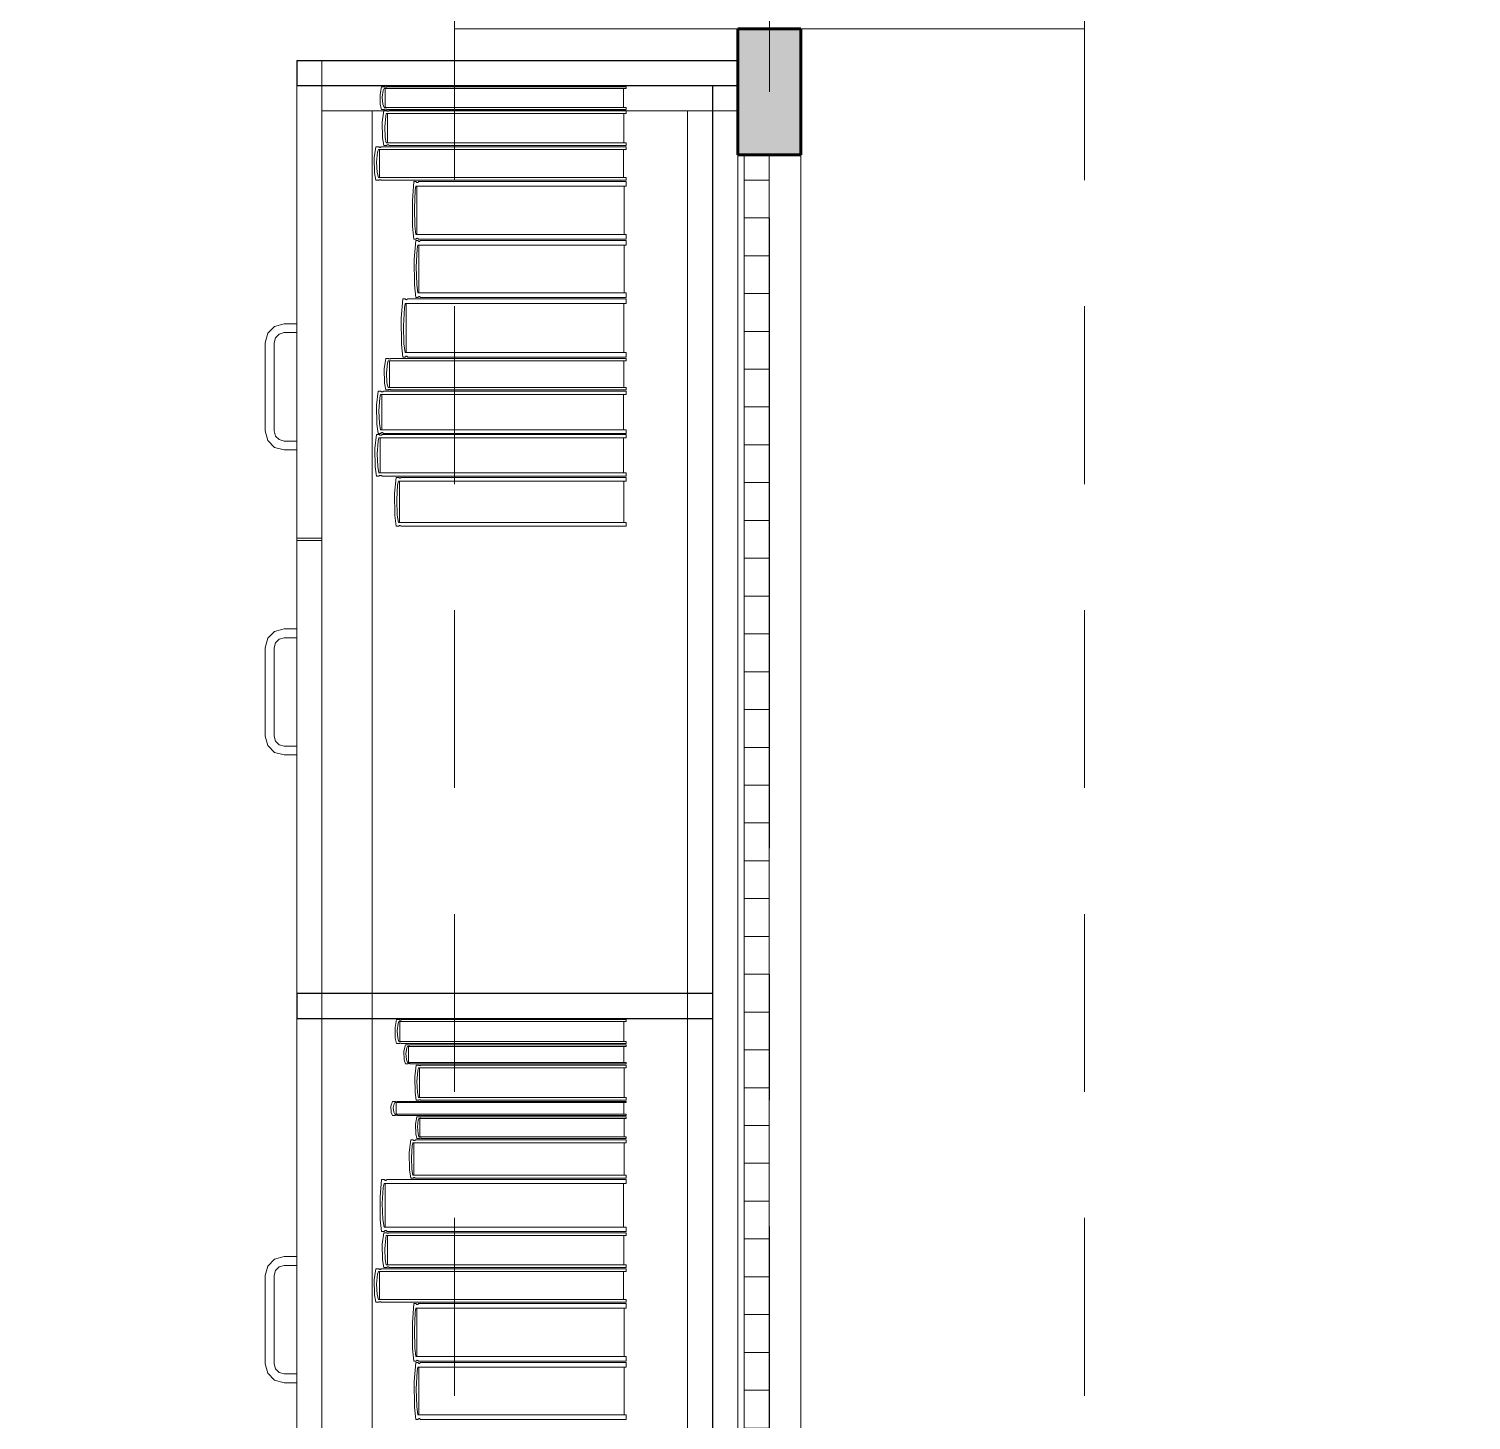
# Model space of a CAD drawing. Header units: inches. Extents: x -19 to 5698, y -728 to 92.
# Drawn here: x 399.732 to 400.877, y 15.396 to 16.5 of the extents above; entities that cross this region are included whole.
import ezdxf

# ---------------------------------------------------------------- set-up
doc = ezdxf.new("R2010")
doc.units = ezdxf.units.IN
doc.header["$MEASUREMENT"] = 0
doc.set_wipeout_variables(frame=1)
for name, pattern in [('Hidden Line', [0.195611, 0.141111, -0.0545]), ('Punto & Raya', [0.65, 0.5, -0.075, 0, -0.075]), ('Wipeout_Contour', [1, 0, -1])]:
    doc.linetypes.add(name, pattern=pattern)
for name, color, linetype in [('02 _ ARQ _ ALB _ Ejes Generales', 251, 'Continuous'), ('02 _ ARQ _ ZON _ Espacio.3D', 7, 'Continuous'), ('08 _ STR _ EXT _ 09 Vigas', 251, 'Continuous'), ('Acabado - Muros', 7, 'Continuous'), ('Interior - Mobiliario', 7, 'Continuous')]:
    doc.layers.add(name, color=color, linetype=linetype)

msp = doc.modelspace()

# ---------------------------------------------------------------- linework, layer by layer
at = {"layer": '02 _ ARQ _ ZON _ Espacio.3D', "color": 254, "linetype": 'Continuous', "lineweight": 0, "flags": 128}
for points in [[(400.07, 7.3509), (400.0701, 8.1), (400.295, 8.1), (400.295, 16.5), (400.0701, 16.5), (400.07, 17.35), (394.17, 17.3498), (394.17, 16.9001), (393.5701, 16.9), (393.57, 16.2999), (393.12, 16.2999), (393.12, 15.4), (394.32, 15.4), (394.3201, 7.7), (396.8257, 7.7), (396.8257, 7.35)], [(407.0701, 7.7), (407.0697, 17.15), (400.5701, 17.15), (400.5701, 16.5), (400.345, 16.5), (400.345, 8.1), (400.5701, 8.1), (400.5701, 7.7), (400.9701, 7.7), (400.97, 7.3509), (406.8701, 7.35), (406.8701, 7.7)]]:
    msp.add_lwpolyline(points, close=True, dxfattribs=at)
at = {"layer": '08 _ STR _ EXT _ 09 Vigas', "color": 251, "linetype": 'Hidden Line', "lineweight": 13, "true_color": 0x636466}
msp.add_line((400.5701, 7.7), (400.5701, 16.9), dxfattribs=at)
at = {"layer": 'Acabado - Muros', "color": 7, "linetype": 'Continuous', "lineweight": 60}
msp.add_line((400.345, 16.5), (400.295, 16.5), dxfattribs=at)
at = {"layer": 'Interior - Mobiliario', "color": 175, "linetype": 'Continuous', "lineweight": 13}
for p, q in [((399.965, 14.995), (399.965, 16.455)), ((399.965, 16.455), (400.275, 16.455)), ((400.0113, 16.4401), (400.0111, 16.448)), ((400.0129, 16.4457), (400.0134, 16.4402)), ((400.275, 16.455), (400.275, 14.995)), ((399.965, 16.435), (400.005, 16.435)), ((400.005, 16.435), (400.255, 16.435)), ((400.0124, 16.4361), (400.0113, 16.4401)), ((400.0145, 16.4361), (400.0124, 16.4361)), ((400.0129, 16.4259), (400.0142, 16.4351)), ((400.0134, 16.4402), (400.0143, 16.4376)), ((400.0142, 16.4351), (400.0163, 16.4351)), ((400.0143, 16.4376), (400.2064, 16.4376)), ((400.0146, 16.4362), (400.0145, 16.4361)), ((400.0148, 16.4363), (400.0146, 16.4362)), ((400.0151, 16.4364), (400.0148, 16.4363)), ((400.0154, 16.4364), (400.0151, 16.4364)), ((400.0157, 16.4364), (400.0154, 16.4364)), ((400.016, 16.4364), (400.0157, 16.4364)), ((400.0162, 16.4363), (400.016, 16.4364)), ((400.0165, 16.4362), (400.0162, 16.4363)), ((400.0163, 16.4351), (400.0165, 16.435)), ((400.0166, 16.4361), (400.0165, 16.4362)), ((400.0165, 16.435), (400.0167, 16.4348)), ((400.2064, 16.4361), (400.0166, 16.4361)), ((400.0167, 16.4348), (400.017, 16.4347)), ((400.017, 16.4347), (400.0173, 16.4347)), ((400.0173, 16.4347), (400.0175, 16.4347)), ((400.0175, 16.4347), (400.0178, 16.4347)), ((400.0178, 16.4347), (400.0181, 16.4349)), ((400.0181, 16.4349), (400.0183, 16.435)), ((400.0183, 16.435), (400.0184, 16.4351)), ((400.0184, 16.4351), (400.2064, 16.4351)), ((400.2064, 16.4376), (400.2064, 16.4361)), ((400.2064, 16.4351), (400.2064, 16.4329)), ((400.0132, 16.4135), (400.0129, 16.4259)), ((400.0156, 16.4308), (400.0148, 16.4223)), ((400.0148, 16.4223), (400.0153, 16.4138)), ((400.0161, 16.4329), (400.0156, 16.4308)), ((400.2064, 16.4329), (400.0161, 16.4329)), ((400.0171, 16.4097), (400.0171, 16.4329)), ((400.2045, 16.4329), (400.2045, 16.4097)), ((400.0142, 16.4075), (400.0132, 16.4135)), ((400.0153, 16.4138), (400.0161, 16.4097)), ((400.0065, 16.3976), (400.0078, 16.4065)), ((400.0078, 16.4065), (400.01, 16.4065)), ((400.0092, 16.4023), (400.0084, 16.3942)), ((400.0098, 16.4043), (400.0092, 16.4023)), ((400.2064, 16.4043), (400.0098, 16.4043)), ((400.01, 16.4065), (400.0101, 16.4063)), ((400.0101, 16.4063), (400.0104, 16.4062)), ((400.0104, 16.4062), (400.0107, 16.4061)), ((400.0107, 16.4061), (400.0109, 16.406)), ((400.0108, 16.382), (400.0108, 16.4043)), ((400.0109, 16.406), (400.0112, 16.406)), ((400.0112, 16.406), (400.0115, 16.4061)), ((400.0115, 16.4061), (400.0118, 16.4062)), ((400.0118, 16.4062), (400.012, 16.4064)), ((400.012, 16.4064), (400.0122, 16.4065)), ((400.0122, 16.4065), (400.2064, 16.4065)), ((400.0163, 16.4075), (400.0142, 16.4075)), ((400.0161, 16.4097), (400.2064, 16.4097)), ((400.0164, 16.4076), (400.0163, 16.4075)), ((400.0167, 16.4077), (400.0164, 16.4076)), ((400.0169, 16.4079), (400.0167, 16.4077)), ((400.0172, 16.4079), (400.0169, 16.4079)), ((400.0175, 16.4079), (400.0172, 16.4079)), ((400.0178, 16.4079), (400.0175, 16.4079)), ((400.018, 16.4078), (400.0178, 16.4079)), ((400.0183, 16.4076), (400.018, 16.4078)), ((400.0184, 16.4075), (400.0183, 16.4076)), ((400.2064, 16.4075), (400.0184, 16.4075)), ((400.2044, 16.4043), (400.2044, 16.382)), ((400.2064, 16.4097), (400.2064, 16.4075)), ((400.2064, 16.4065), (400.2064, 16.4043)), ((400.0067, 16.3857), (400.0065, 16.3976)), ((400.0084, 16.3942), (400.0089, 16.386)), ((400.0078, 16.3799), (400.0067, 16.3857)), ((400.01, 16.3799), (400.0078, 16.3799)), ((400.0089, 16.386), (400.0098, 16.382)), ((400.0098, 16.382), (400.2064, 16.382)), ((400.0101, 16.38), (400.01, 16.3799)), ((400.0103, 16.3802), (400.0101, 16.38)), ((400.0106, 16.3803), (400.0103, 16.3802)), ((400.0109, 16.3803), (400.0106, 16.3803)), ((400.0112, 16.3803), (400.0109, 16.3803)), ((400.0115, 16.3803), (400.0112, 16.3803)), ((400.0117, 16.3802), (400.0115, 16.3803)), ((400.012, 16.38), (400.0117, 16.3802)), ((400.0122, 16.3799), (400.012, 16.38)), ((400.2064, 16.3799), (400.0122, 16.3799)), ((400.0368, 16.3636), (400.0379, 16.3789)), ((400.0379, 16.3789), (400.0397, 16.3789)), ((400.0397, 16.3789), (400.0399, 16.3786)), ((400.0399, 16.3786), (400.0401, 16.3784)), ((400.0401, 16.3784), (400.0403, 16.3782)), ((400.0403, 16.3782), (400.0406, 16.3781)), ((400.0406, 16.3781), (400.0408, 16.3781)), ((400.0408, 16.3781), (400.041, 16.3782)), ((400.041, 16.3782), (400.0413, 16.3784)), ((400.0413, 16.3784), (400.0415, 16.3787)), ((400.0415, 16.3787), (400.0416, 16.3789)), ((400.0416, 16.3789), (400.2064, 16.3789)), ((400.2064, 16.382), (400.2064, 16.3799)), ((400.2064, 16.3789), (400.2064, 16.3752)), ((400.0391, 16.3718), (400.0384, 16.3577)), ((400.0396, 16.3752), (400.0391, 16.3718)), ((400.2064, 16.3752), (400.0396, 16.3752)), ((400.0404, 16.3368), (400.0404, 16.3752)), ((400.2047, 16.3752), (400.2047, 16.3368)), ((400.037, 16.3432), (400.0368, 16.3636)), ((400.0384, 16.3577), (400.0388, 16.3437)), ((400.0379, 16.3332), (400.037, 16.3432)), ((400.0388, 16.3437), (400.0396, 16.3368)), ((400.0397, 16.3332), (400.0379, 16.3332)), ((400.0383, 16.3171), (400.0395, 16.3322)), ((400.0395, 16.3322), (400.0413, 16.3322)), ((400.0396, 16.3368), (400.2064, 16.3368)), ((400.0398, 16.3333), (400.0397, 16.3332)), ((400.04, 16.3336), (400.0398, 16.3333)), ((400.0403, 16.3338), (400.04, 16.3336)), ((400.0405, 16.3339), (400.0403, 16.3338)), ((400.0407, 16.3339), (400.0405, 16.3339)), ((400.041, 16.3338), (400.0407, 16.3339)), ((400.0412, 16.3337), (400.041, 16.3338)), ((400.0414, 16.3334), (400.0412, 16.3337)), ((400.0413, 16.3322), (400.0414, 16.3319)), ((400.0416, 16.3332), (400.0414, 16.3334)), ((400.0414, 16.3319), (400.0416, 16.3317)), ((400.2064, 16.3332), (400.0416, 16.3332)), ((400.0416, 16.3317), (400.0419, 16.3315)), ((400.0419, 16.3315), (400.0421, 16.3314)), ((400.0421, 16.3314), (400.0423, 16.3314)), ((400.0423, 16.3314), (400.0426, 16.3315)), ((400.0426, 16.3315), (400.0428, 16.3317)), ((400.0428, 16.3317), (400.043, 16.332)), ((400.043, 16.332), (400.0431, 16.3322)), ((400.0431, 16.3322), (400.2064, 16.3322)), ((400.2064, 16.3368), (400.2064, 16.3332)), ((400.2064, 16.3322), (400.2064, 16.3285)), ((400.0406, 16.3251), (400.0399, 16.3112)), ((400.0411, 16.3285), (400.0406, 16.3251)), ((400.2064, 16.3285), (400.0411, 16.3285)), ((400.042, 16.2905), (400.042, 16.3285)), ((400.2047, 16.3285), (400.2047, 16.2905)), ((400.0385, 16.2968), (400.0383, 16.3171)), ((400.0399, 16.3112), (400.0404, 16.2973)), ((400.0395, 16.2869), (400.0385, 16.2968)), ((400.0404, 16.2973), (400.0411, 16.2905)), ((400.028, 16.2704), (400.0292, 16.2859)), ((400.0292, 16.2859), (400.0311, 16.2859)), ((400.0311, 16.2859), (400.0313, 16.2856)), ((400.0313, 16.2856), (400.0315, 16.2854)), ((400.0315, 16.2854), (400.0317, 16.2852)), ((400.0317, 16.2852), (400.032, 16.2851)), ((400.032, 16.2851), (400.0322, 16.2851)), ((400.0322, 16.2851), (400.0325, 16.2852)), ((400.0325, 16.2852), (400.0327, 16.2854)), ((400.0327, 16.2854), (400.033, 16.2857)), ((400.033, 16.2857), (400.0331, 16.2859)), ((400.0331, 16.2859), (400.2064, 16.2859)), ((400.0413, 16.2869), (400.0395, 16.2869)), ((400.0411, 16.2905), (400.2064, 16.2905)), ((400.0414, 16.2871), (400.0413, 16.2869)), ((400.0416, 16.2873), (400.0414, 16.2871)), ((400.0418, 16.2875), (400.0416, 16.2873)), ((400.042, 16.2876), (400.0418, 16.2875)), ((400.0423, 16.2876), (400.042, 16.2876)), ((400.0425, 16.2876), (400.0423, 16.2876)), ((400.0428, 16.2874), (400.0425, 16.2876)), ((400.043, 16.2871), (400.0428, 16.2874)), ((400.0431, 16.2869), (400.043, 16.2871)), ((400.2064, 16.2869), (400.0431, 16.2869)), ((400.2064, 16.2905), (400.2064, 16.2869)), ((400.2064, 16.2859), (400.2064, 16.2822)), ((400.0304, 16.2787), (400.0297, 16.2645)), ((400.031, 16.2822), (400.0304, 16.2787)), ((400.2064, 16.2822), (400.031, 16.2822)), ((400.0318, 16.2433), (400.0318, 16.2822)), ((400.2046, 16.2822), (400.2046, 16.2433)), ((399.922, 16.2585), (399.9275, 16.264)), ((399.9275, 16.264), (399.935, 16.266)), ((399.935, 16.266), (399.945, 16.266)), ((399.945, 16.266), (399.945, 16.259)), ((400.0282, 16.2497), (400.028, 16.2704)), ((400.0297, 16.2645), (400.0301, 16.2502)), ((399.92, 16.251), (399.922, 16.2585)), ((399.92, 16.181), (399.92, 16.251)), ((399.9281, 16.255), (399.927, 16.251)), ((399.927, 16.251), (399.927, 16.181)), ((399.931, 16.2579), (399.9281, 16.255)), ((399.935, 16.259), (399.931, 16.2579)), ((399.945, 16.259), (399.935, 16.259)), ((400.0292, 16.2396), (400.0282, 16.2497)), ((400.0311, 16.2396), (400.0292, 16.2396)), ((400.0301, 16.2502), (400.031, 16.2433)), ((400.031, 16.2433), (400.2064, 16.2433)), ((400.0312, 16.2398), (400.0311, 16.2396)), ((400.0314, 16.24), (400.0312, 16.2398)), ((400.0317, 16.2402), (400.0314, 16.24)), ((400.0319, 16.2403), (400.0317, 16.2402)), ((400.0322, 16.2403), (400.0319, 16.2403)), ((400.0324, 16.2403), (400.0322, 16.2403)), ((400.0327, 16.2401), (400.0324, 16.2403)), ((400.0329, 16.2398), (400.0327, 16.2401)), ((400.0331, 16.2396), (400.0329, 16.2398)), ((400.2064, 16.2396), (400.0331, 16.2396)), ((400.2064, 16.2433), (400.2064, 16.2396)), ((400.0143, 16.2302), (400.0156, 16.2386)), ((400.0146, 16.219), (400.0143, 16.2302)), ((400.0156, 16.2386), (400.0177, 16.2386)), ((400.017, 16.2347), (400.0162, 16.227)), ((400.0175, 16.2366), (400.017, 16.2347)), ((400.2064, 16.2366), (400.0175, 16.2366)), ((400.0177, 16.2386), (400.0178, 16.2384)), ((400.0178, 16.2384), (400.0181, 16.2383)), ((400.0181, 16.2383), (400.0184, 16.2382)), ((400.0184, 16.2382), (400.0186, 16.2382)), ((400.0185, 16.2155), (400.0185, 16.2366)), ((400.0186, 16.2382), (400.0189, 16.2382)), ((400.0189, 16.2382), (400.0192, 16.2382)), ((400.0192, 16.2382), (400.0195, 16.2383)), ((400.0195, 16.2383), (400.0197, 16.2385)), ((400.0197, 16.2385), (400.0198, 16.2386)), ((400.0198, 16.2386), (400.2064, 16.2386)), ((400.2045, 16.2366), (400.2045, 16.2155)), ((400.2064, 16.2386), (400.2064, 16.2366)), ((400.0156, 16.2135), (400.0146, 16.219)), ((400.0162, 16.227), (400.0166, 16.2193)), ((400.0166, 16.2193), (400.0175, 16.2155)), ((400.0083, 16.2014), (400.0096, 16.2125)), ((400.0096, 16.2125), (400.0117, 16.2125)), ((400.011, 16.2073), (400.0101, 16.1971)), ((400.0115, 16.2098), (400.011, 16.2073)), ((400.2064, 16.2098), (400.0115, 16.2098)), ((400.0117, 16.2125), (400.0119, 16.2123)), ((400.0119, 16.2123), (400.0121, 16.2121)), ((400.0121, 16.2121), (400.0124, 16.212)), ((400.0124, 16.212), (400.0127, 16.212)), ((400.0125, 16.1818), (400.0125, 16.2098)), ((400.0127, 16.212), (400.013, 16.212)), ((400.013, 16.212), (400.0133, 16.212)), ((400.0133, 16.212), (400.0135, 16.2122)), ((400.0135, 16.2122), (400.0138, 16.2124)), ((400.0138, 16.2124), (400.0139, 16.2125)), ((400.0139, 16.2125), (400.2064, 16.2125)), ((400.0177, 16.2135), (400.0156, 16.2135)), ((400.0175, 16.2155), (400.2064, 16.2155)), ((400.0178, 16.2136), (400.0177, 16.2135)), ((400.018, 16.2138), (400.0178, 16.2136)), ((400.0183, 16.2139), (400.018, 16.2138)), ((400.0186, 16.2139), (400.0183, 16.2139)), ((400.0189, 16.2139), (400.0186, 16.2139)), ((400.0191, 16.2139), (400.0189, 16.2139)), ((400.0194, 16.2138), (400.0191, 16.2139)), ((400.0196, 16.2136), (400.0194, 16.2138)), ((400.0198, 16.2135), (400.0196, 16.2136)), ((400.2064, 16.2135), (400.0198, 16.2135)), ((400.2044, 16.2098), (400.2044, 16.1818)), ((400.2064, 16.2155), (400.2064, 16.2135)), ((400.2064, 16.2125), (400.2064, 16.2098)), ((400.0085, 16.1864), (400.0083, 16.2014)), ((400.0101, 16.1971), (400.0106, 16.1868)), ((400.0096, 16.1791), (400.0085, 16.1864)), ((400.0106, 16.1868), (400.0115, 16.1818)), ((400.0115, 16.1818), (400.2064, 16.1818)), ((400.2064, 16.1818), (400.2064, 16.1791)), ((399.922, 16.1735), (399.92, 16.181)), ((399.9275, 16.168), (399.922, 16.1735)), ((399.927, 16.181), (399.9281, 16.177)), ((399.9281, 16.177), (399.931, 16.1741)), ((399.931, 16.1741), (399.935, 16.173)), ((399.935, 16.173), (399.945, 16.173)), ((399.945, 16.173), (399.945, 16.166)), ((400.0069, 16.1672), (400.0083, 16.1781)), ((400.0083, 16.1781), (400.0104, 16.1781)), ((400.0097, 16.173), (400.0088, 16.1629)), ((400.0117, 16.1791), (400.0096, 16.1791)), ((400.0102, 16.1755), (400.0097, 16.173)), ((400.2064, 16.1755), (400.0102, 16.1755)), ((400.0104, 16.1781), (400.0106, 16.1779)), ((400.0106, 16.1779), (400.0108, 16.1778)), ((400.0108, 16.1778), (400.0111, 16.1776)), ((400.0111, 16.1776), (400.0114, 16.1776)), ((400.0112, 16.1479), (400.0112, 16.1755)), ((400.0114, 16.1776), (400.0117, 16.1776)), ((400.0118, 16.1792), (400.0117, 16.1791)), ((400.0117, 16.1776), (400.012, 16.1777)), ((400.0121, 16.1794), (400.0118, 16.1792)), ((400.012, 16.1777), (400.0123, 16.1778)), ((400.0123, 16.1796), (400.0121, 16.1794)), ((400.0126, 16.1797), (400.0123, 16.1796)), ((400.0123, 16.1778), (400.0125, 16.178)), ((400.0125, 16.178), (400.0126, 16.1781)), ((400.0129, 16.1797), (400.0126, 16.1797)), ((400.0126, 16.1781), (400.2064, 16.1781)), ((400.0132, 16.1796), (400.0129, 16.1797)), ((400.0135, 16.1795), (400.0132, 16.1796)), ((400.0137, 16.1793), (400.0135, 16.1795)), ((400.0139, 16.1791), (400.0137, 16.1793)), ((400.2064, 16.1791), (400.0139, 16.1791)), ((400.2044, 16.1755), (400.2044, 16.1479)), ((400.2064, 16.1781), (400.2064, 16.1755)), ((399.935, 16.166), (399.9275, 16.168)), ((399.945, 16.166), (399.935, 16.166)), ((400.0072, 16.1525), (400.0069, 16.1672)), ((400.0088, 16.1629), (400.0093, 16.1528)), ((400.0083, 16.1452), (400.0072, 16.1525)), ((400.0093, 16.1528), (400.0102, 16.1479)), ((400.0102, 16.1479), (400.2064, 16.1479)), ((400.2064, 16.1479), (400.2064, 16.1452)), ((400.0104, 16.1452), (400.0083, 16.1452)), ((400.0105, 16.1454), (400.0104, 16.1452)), ((400.0108, 16.1456), (400.0105, 16.1454)), ((400.0111, 16.1457), (400.0108, 16.1456)), ((400.0113, 16.1458), (400.0111, 16.1457)), ((400.0116, 16.1458), (400.0113, 16.1458)), ((400.0119, 16.1457), (400.0116, 16.1458)), ((400.0122, 16.1456), (400.0119, 16.1457)), ((400.0125, 16.1454), (400.0122, 16.1456)), ((400.0126, 16.1452), (400.0125, 16.1454)), ((400.2064, 16.1452), (400.0126, 16.1452)), ((400.0226, 16.1313), (400.0238, 16.1442)), ((400.0238, 16.1442), (400.0258, 16.1442)), ((400.0251, 16.1382), (400.0244, 16.1263)), ((400.0257, 16.1411), (400.0251, 16.1382)), ((400.2064, 16.1411), (400.0257, 16.1411)), ((400.0258, 16.1442), (400.026, 16.144)), ((400.026, 16.144), (400.0262, 16.1438)), ((400.0262, 16.1438), (400.0265, 16.1437)), ((400.0265, 16.1437), (400.0267, 16.1436)), ((400.0266, 16.1085), (400.0266, 16.1411)), ((400.0267, 16.1436), (400.027, 16.1436)), ((400.027, 16.1436), (400.0273, 16.1437)), ((400.0273, 16.1437), (400.0275, 16.1439)), ((400.0275, 16.1439), (400.0277, 16.1441)), ((400.0277, 16.1441), (400.0279, 16.1442)), ((400.0279, 16.1442), (400.2064, 16.1442)), ((400.2046, 16.1411), (400.2046, 16.1085)), ((400.2064, 16.1442), (400.2064, 16.1411)), ((400.0228, 16.1139), (400.0226, 16.1313)), ((400.0244, 16.1263), (400.0248, 16.1143)), ((400.0238, 16.1054), (400.0228, 16.1139)), ((400.0248, 16.1143), (400.0257, 16.1085)), ((400.0258, 16.1054), (400.0238, 16.1054)), ((400.0257, 16.1085), (400.2064, 16.1085)), ((400.0259, 16.1055), (400.0258, 16.1054)), ((400.0262, 16.1058), (400.0259, 16.1055)), ((400.0264, 16.1059), (400.0262, 16.1058)), ((400.0267, 16.106), (400.0264, 16.1059)), ((400.0269, 16.106), (400.0267, 16.106)), ((400.0272, 16.106), (400.0269, 16.106)), ((400.0275, 16.1058), (400.0272, 16.106)), ((400.0277, 16.1056), (400.0275, 16.1058)), ((400.0279, 16.1054), (400.0277, 16.1056)), ((400.2064, 16.1054), (400.0279, 16.1054)), ((400.2064, 16.1085), (400.2064, 16.1054)), ((399.945, 16.096), (399.965, 16.096)), ((399.945, 16.094), (399.965, 16.094)), ((399.9275, 16.022), (399.922, 16.0165)), ((399.935, 16.024), (399.9275, 16.022)), ((399.945, 16.024), (399.935, 16.024)), ((399.945, 16.017), (399.945, 16.024)), ((399.922, 16.0165), (399.92, 16.009)), ((399.927, 16.009), (399.9281, 16.013)), ((399.9281, 16.013), (399.931, 16.0159)), ((399.931, 16.0159), (399.935, 16.017)), ((399.935, 16.017), (399.945, 16.017)), ((399.92, 16.009), (399.92, 15.939)), ((399.927, 15.939), (399.927, 16.009)), ((399.92, 15.939), (399.922, 15.9315)), ((399.922, 15.9315), (399.9275, 15.926)), ((399.9281, 15.935), (399.927, 15.939)), ((399.931, 15.9321), (399.9281, 15.935)), ((399.935, 15.931), (399.931, 15.9321)), ((399.945, 15.931), (399.935, 15.931)), ((399.945, 15.924), (399.945, 15.931)), ((399.9275, 15.926), (399.935, 15.924)), ((399.935, 15.924), (399.945, 15.924)), ((400.0232, 15.6992), (400.023, 15.7077)), ((400.0247, 15.7052), (400.0252, 15.6994)), ((400.0242, 15.6951), (400.0232, 15.6992)), ((400.0262, 15.6951), (400.0242, 15.6951)), ((400.0252, 15.6994), (400.026, 15.6966)), ((400.026, 15.6966), (400.2064, 15.6966)), ((400.0263, 15.6951), (400.0262, 15.6951)), ((400.0265, 15.6952), (400.0263, 15.6951)), ((400.0268, 15.6953), (400.0265, 15.6952)), ((400.027, 15.6954), (400.0268, 15.6953)), ((400.0273, 15.6954), (400.027, 15.6954)), ((400.0276, 15.6953), (400.0273, 15.6954)), ((400.0278, 15.6953), (400.0276, 15.6953)), ((400.028, 15.6952), (400.0278, 15.6953)), ((400.0282, 15.6951), (400.028, 15.6952)), ((400.2064, 15.6951), (400.0282, 15.6951)), ((400.03, 15.689), (400.0312, 15.6941)), ((400.0312, 15.6941), (400.0331, 15.6941)), ((400.0324, 15.6917), (400.0317, 15.6871)), ((400.033, 15.6928), (400.0324, 15.6917)), ((400.2064, 15.6928), (400.033, 15.6928)), ((400.0331, 15.6941), (400.0333, 15.694)), ((400.0333, 15.694), (400.0335, 15.6939)), ((400.0335, 15.6939), (400.0337, 15.6938)), ((400.0337, 15.6938), (400.034, 15.6938)), ((400.0338, 15.6801), (400.0338, 15.6928)), ((400.034, 15.6938), (400.0342, 15.6938)), ((400.0342, 15.6938), (400.0345, 15.6938)), ((400.0345, 15.6938), (400.0347, 15.6939)), ((400.0347, 15.6939), (400.035, 15.694)), ((400.035, 15.694), (400.0351, 15.6941)), ((400.0351, 15.6941), (400.2064, 15.6941)), ((400.2046, 15.6928), (400.2046, 15.6801)), ((400.2064, 15.6966), (400.2064, 15.6951)), ((400.2064, 15.6941), (400.2064, 15.6928)), ((400.0303, 15.6822), (400.03, 15.689)), ((400.0312, 15.6789), (400.0303, 15.6822)), ((400.0331, 15.6789), (400.0312, 15.6789)), ((400.0317, 15.6871), (400.0322, 15.6824)), ((400.0322, 15.6824), (400.033, 15.6801)), ((400.033, 15.6801), (400.2064, 15.6801)), ((400.0332, 15.679), (400.0331, 15.6789)), ((400.0334, 15.6791), (400.0332, 15.679)), ((400.0337, 15.6791), (400.0334, 15.6791)), ((400.0339, 15.6792), (400.0337, 15.6791)), ((400.0342, 15.6792), (400.0339, 15.6792)), ((400.0344, 15.6792), (400.0342, 15.6792)), ((400.0347, 15.6791), (400.0344, 15.6792)), ((400.0349, 15.679), (400.0347, 15.6791)), ((400.0351, 15.6789), (400.0349, 15.679)), ((400.2064, 15.6789), (400.0351, 15.6789)), ((400.2064, 15.6801), (400.2064, 15.6789)), ((400.0388, 15.6686), (400.0399, 15.6779)), ((400.039, 15.6562), (400.0388, 15.6686)), ((400.0399, 15.6779), (400.0417, 15.6779)), ((400.0411, 15.6736), (400.0404, 15.665)), ((400.0416, 15.6757), (400.0411, 15.6736)), ((400.2064, 15.6757), (400.0416, 15.6757)), ((400.0417, 15.6779), (400.0418, 15.6778)), ((400.0418, 15.6778), (400.0421, 15.6776)), ((400.0421, 15.6776), (400.0423, 15.6775)), ((400.0423, 15.6775), (400.0425, 15.6775)), ((400.0424, 15.6523), (400.0424, 15.6757)), ((400.0425, 15.6775), (400.0428, 15.6775)), ((400.0428, 15.6775), (400.043, 15.6775)), ((400.043, 15.6775), (400.0432, 15.6776)), ((400.0432, 15.6776), (400.0435, 15.6778)), ((400.0435, 15.6778), (400.0435, 15.6779)), ((400.0435, 15.6779), (400.2064, 15.6779)), ((400.2047, 15.6757), (400.2047, 15.6523)), ((400.2064, 15.6779), (400.2064, 15.6757)), ((400.0399, 15.65), (400.039, 15.6562)), ((400.0404, 15.665), (400.0408, 15.6565)), ((400.0408, 15.6565), (400.0416, 15.6523)), ((400.0197, 15.6454), (400.021, 15.649)), ((400.02, 15.6404), (400.0197, 15.6454)), ((400.021, 15.649), (400.023, 15.649)), ((400.0223, 15.6473), (400.0215, 15.644)), ((400.0215, 15.644), (400.022, 15.6406)), ((400.0228, 15.6482), (400.0223, 15.6473)), ((400.2064, 15.6482), (400.0228, 15.6482)), ((400.023, 15.649), (400.0231, 15.649)), ((400.0231, 15.649), (400.0234, 15.6489)), ((400.0234, 15.6489), (400.0236, 15.6489)), ((400.0236, 15.6489), (400.0239, 15.6489)), ((400.0238, 15.6389), (400.0238, 15.6482)), ((400.0239, 15.6489), (400.0242, 15.6489)), ((400.0242, 15.6489), (400.0245, 15.6489)), ((400.0245, 15.6489), (400.0247, 15.6489)), ((400.0247, 15.6489), (400.0249, 15.649)), ((400.0249, 15.649), (400.025, 15.649)), ((400.025, 15.649), (400.2064, 15.649)), ((400.0417, 15.65), (400.0399, 15.65)), ((400.0416, 15.6523), (400.2064, 15.6523)), ((400.0418, 15.6502), (400.0417, 15.65)), ((400.042, 15.6503), (400.0418, 15.6502)), ((400.0422, 15.6504), (400.042, 15.6503)), ((400.0425, 15.6505), (400.0422, 15.6504)), ((400.0427, 15.6505), (400.0425, 15.6505)), ((400.043, 15.6505), (400.0427, 15.6505)), ((400.0432, 15.6504), (400.043, 15.6505)), ((400.0434, 15.6502), (400.0432, 15.6504)), ((400.0435, 15.65), (400.0434, 15.6502)), ((400.2064, 15.65), (400.0435, 15.65)), ((400.2045, 15.6482), (400.2045, 15.6389)), ((400.2064, 15.6523), (400.2064, 15.65)), ((400.2064, 15.649), (400.2064, 15.6482)), ((400.021, 15.638), (400.02, 15.6404)), ((400.023, 15.638), (400.021, 15.638)), ((400.022, 15.6406), (400.0228, 15.6389)), ((400.0228, 15.6389), (400.2064, 15.6389)), ((400.0231, 15.6381), (400.023, 15.638)), ((400.0233, 15.6381), (400.0231, 15.6381)), ((400.0236, 15.6382), (400.0233, 15.6381)), ((400.0239, 15.6382), (400.0236, 15.6382)), ((400.0241, 15.6382), (400.0239, 15.6382)), ((400.0244, 15.6382), (400.0241, 15.6382)), ((400.0247, 15.6382), (400.0244, 15.6382)), ((400.0249, 15.6381), (400.0247, 15.6382)), ((400.025, 15.638), (400.0249, 15.6381)), ((400.2064, 15.638), (400.025, 15.638)), ((400.0392, 15.6312), (400.0404, 15.637)), ((400.0404, 15.637), (400.0422, 15.637)), ((400.0415, 15.6343), (400.0408, 15.629)), ((400.042, 15.6356), (400.0415, 15.6343)), ((400.2064, 15.6356), (400.042, 15.6356)), ((400.0422, 15.637), (400.0423, 15.6369)), ((400.0423, 15.6369), (400.0425, 15.6368)), ((400.0425, 15.6368), (400.0427, 15.6368)), ((400.0427, 15.6368), (400.043, 15.6367)), ((400.0428, 15.6211), (400.0428, 15.6356)), ((400.043, 15.6367), (400.0432, 15.6367)), ((400.0432, 15.6367), (400.0435, 15.6368)), ((400.0435, 15.6368), (400.0437, 15.6369)), ((400.0437, 15.6369), (400.0439, 15.637)), ((400.0439, 15.637), (400.044, 15.637)), ((400.044, 15.637), (400.2064, 15.637)), ((400.2047, 15.6356), (400.2047, 15.6211)), ((400.2064, 15.6389), (400.2064, 15.638)), ((400.2064, 15.637), (400.2064, 15.6356)), ((400.0394, 15.6235), (400.0392, 15.6312)), ((400.0404, 15.6197), (400.0394, 15.6235)), ((400.0408, 15.629), (400.0413, 15.6237)), ((400.0413, 15.6237), (400.042, 15.6211)), ((400.042, 15.6211), (400.2064, 15.6211)), ((400.2064, 15.6211), (400.2064, 15.6197)), ((400.0343, 15.6085), (400.0355, 15.6187)), ((400.0355, 15.6187), (400.0373, 15.6187)), ((400.0367, 15.6139), (400.036, 15.6046)), ((400.0372, 15.6162), (400.0367, 15.6139)), ((400.2064, 15.6162), (400.0372, 15.6162)), ((400.0373, 15.6187), (400.0375, 15.6185)), ((400.0375, 15.6185), (400.0377, 15.6183)), ((400.0377, 15.6183), (400.0379, 15.6182)), ((400.0379, 15.6182), (400.0382, 15.6182)), ((400.038, 15.5906), (400.038, 15.6162)), ((400.0382, 15.6182), (400.0384, 15.6182)), ((400.0384, 15.6182), (400.0387, 15.6182)), ((400.0387, 15.6182), (400.0389, 15.6184)), ((400.0389, 15.6184), (400.0391, 15.6186)), ((400.0391, 15.6186), (400.0392, 15.6187)), ((400.0392, 15.6187), (400.2064, 15.6187)), ((400.0422, 15.6197), (400.0404, 15.6197)), ((400.0423, 15.6197), (400.0422, 15.6197)), ((400.0425, 15.6198), (400.0423, 15.6197)), ((400.0427, 15.6199), (400.0425, 15.6198)), ((400.0429, 15.62), (400.0427, 15.6199)), ((400.0432, 15.62), (400.0429, 15.62)), ((400.0434, 15.6199), (400.0432, 15.62)), ((400.0437, 15.6199), (400.0434, 15.6199)), ((400.0439, 15.6198), (400.0437, 15.6199)), ((400.044, 15.6197), (400.0439, 15.6198)), ((400.2064, 15.6197), (400.044, 15.6197)), ((400.2047, 15.6162), (400.2047, 15.5906)), ((400.2064, 15.6187), (400.2064, 15.6162)), ((400.0346, 15.5949), (400.0343, 15.6085)), ((400.036, 15.6046), (400.0364, 15.5952)), ((400.0111, 15.5734), (400.0124, 15.5872)), ((400.0124, 15.5872), (400.0145, 15.5872)), ((400.0145, 15.5872), (400.0146, 15.5869)), ((400.0146, 15.5869), (400.0149, 15.5867)), ((400.0149, 15.5867), (400.0152, 15.5866)), ((400.0152, 15.5866), (400.0154, 15.5865)), ((400.0157, 15.5865), (400.016, 15.5866)), ((400.016, 15.5866), (400.0163, 15.5868)), ((400.0163, 15.5868), (400.0165, 15.587)), ((400.0165, 15.587), (400.0166, 15.5872)), ((400.0166, 15.5872), (400.2064, 15.5872)), ((400.0355, 15.5882), (400.0346, 15.5949)), ((400.0373, 15.5882), (400.0355, 15.5882)), ((400.0364, 15.5952), (400.0372, 15.5906)), ((400.0372, 15.5906), (400.2064, 15.5906)), ((400.0374, 15.5883), (400.0373, 15.5882)), ((400.0377, 15.5885), (400.0374, 15.5883)), ((400.0379, 15.5886), (400.0377, 15.5885)), ((400.0381, 15.5887), (400.0379, 15.5886)), ((400.0384, 15.5887), (400.0381, 15.5887)), ((400.0386, 15.5886), (400.0384, 15.5887)), ((400.0389, 15.5885), (400.0386, 15.5886)), ((400.0391, 15.5883), (400.0389, 15.5885)), ((400.0392, 15.5882), (400.0391, 15.5883)), ((400.2064, 15.5882), (400.0392, 15.5882)), ((400.2064, 15.5906), (400.2064, 15.5882)), ((400.2064, 15.5872), (400.2064, 15.5839)), ((400.0137, 15.5808), (400.0129, 15.5681)), ((400.0143, 15.5839), (400.0137, 15.5808)), ((400.2064, 15.5839), (400.0143, 15.5839)), ((400.0153, 15.5493), (400.0153, 15.5839)), ((400.0154, 15.5865), (400.0157, 15.5865)), ((400.2044, 15.5839), (400.2044, 15.5493)), ((400.0113, 15.5551), (400.0111, 15.5734)), ((400.0129, 15.5681), (400.0134, 15.5555)), ((400.0124, 15.546), (400.0113, 15.5551)), ((400.0134, 15.5555), (400.0143, 15.5493)), ((400.0145, 15.546), (400.0124, 15.546)), ((400.0129, 15.5358), (400.0142, 15.545)), ((400.0142, 15.545), (400.0163, 15.545)), ((400.0143, 15.5493), (400.2064, 15.5493)), ((400.0146, 15.5462), (400.0145, 15.546)), ((400.0148, 15.5464), (400.0146, 15.5462)), ((400.0151, 15.5466), (400.0148, 15.5464)), ((400.0154, 15.5467), (400.0151, 15.5466)), ((400.0157, 15.5467), (400.0154, 15.5467)), ((400.0161, 15.5428), (400.0156, 15.5407)), ((400.016, 15.5466), (400.0157, 15.5467)), ((400.0162, 15.5465), (400.016, 15.5466)), ((400.2064, 15.5428), (400.0161, 15.5428)), ((400.0165, 15.5462), (400.0162, 15.5465)), ((400.0163, 15.545), (400.0165, 15.5449)), ((400.0166, 15.546), (400.0165, 15.5462)), ((400.0165, 15.5449), (400.0167, 15.5447)), ((400.2064, 15.546), (400.0166, 15.546)), ((400.0167, 15.5447), (400.017, 15.5446)), ((400.017, 15.5446), (400.0173, 15.5446)), ((400.0171, 15.5196), (400.0171, 15.5428)), ((400.0173, 15.5446), (400.0175, 15.5446)), ((400.0175, 15.5446), (400.0178, 15.5446)), ((400.0178, 15.5446), (400.0181, 15.5448)), ((400.0181, 15.5448), (400.0183, 15.5449)), ((400.0183, 15.5449), (400.0184, 15.545)), ((400.0184, 15.545), (400.2064, 15.545)), ((400.2045, 15.5428), (400.2045, 15.5196)), ((400.2064, 15.5493), (400.2064, 15.546)), ((400.2064, 15.545), (400.2064, 15.5428)), ((400.0132, 15.5234), (400.0129, 15.5358)), ((400.0156, 15.5407), (400.0148, 15.5322)), ((400.0148, 15.5322), (400.0153, 15.5237)), ((399.92, 15.511), (399.922, 15.5185)), ((399.922, 15.5185), (399.9275, 15.524)), ((399.9275, 15.524), (399.935, 15.526)), ((399.931, 15.5179), (399.9281, 15.515)), ((399.935, 15.519), (399.931, 15.5179)), ((399.935, 15.526), (399.945, 15.526)), ((399.945, 15.519), (399.935, 15.519)), ((399.945, 15.526), (399.945, 15.519)), ((400.0142, 15.5174), (400.0132, 15.5234)), ((400.0153, 15.5237), (400.0161, 15.5196)), ((400.0161, 15.5196), (400.2064, 15.5196)), ((400.2064, 15.5196), (400.2064, 15.5174)), ((399.92, 15.441), (399.92, 15.511)), ((399.9281, 15.515), (399.927, 15.511)), ((399.927, 15.511), (399.927, 15.441)), ((400.0065, 15.5075), (400.0078, 15.5164)), ((400.0067, 15.4956), (400.0065, 15.5075)), ((400.0078, 15.5164), (400.01, 15.5164)), ((400.0092, 15.5122), (400.0084, 15.5041)), ((400.0098, 15.5142), (400.0092, 15.5122)), ((400.2064, 15.5142), (400.0098, 15.5142)), ((400.01, 15.5164), (400.0101, 15.5162)), ((400.0101, 15.5162), (400.0104, 15.5161)), ((400.0104, 15.5161), (400.0107, 15.516)), ((400.0107, 15.516), (400.0109, 15.5159)), ((400.0108, 15.4919), (400.0108, 15.5142)), ((400.0109, 15.5159), (400.0112, 15.5159)), ((400.0112, 15.5159), (400.0115, 15.516)), ((400.0115, 15.516), (400.0118, 15.5161)), ((400.0118, 15.5161), (400.012, 15.5163)), ((400.012, 15.5163), (400.0122, 15.5164)), ((400.0122, 15.5164), (400.2064, 15.5164)), ((400.0163, 15.5174), (400.0142, 15.5174)), ((400.0164, 15.5175), (400.0163, 15.5174)), ((400.0167, 15.5176), (400.0164, 15.5175)), ((400.0169, 15.5178), (400.0167, 15.5176)), ((400.0172, 15.5178), (400.0169, 15.5178)), ((400.0175, 15.5178), (400.0172, 15.5178)), ((400.0178, 15.5178), (400.0175, 15.5178)), ((400.018, 15.5177), (400.0178, 15.5178)), ((400.0183, 15.5175), (400.018, 15.5177)), ((400.0184, 15.5174), (400.0183, 15.5175)), ((400.2064, 15.5174), (400.0184, 15.5174)), ((400.2044, 15.5142), (400.2044, 15.4919)), ((400.2064, 15.5164), (400.2064, 15.5142)), ((400.0078, 15.4898), (400.0067, 15.4956)), ((400.0084, 15.5041), (400.0089, 15.4959)), ((400.0089, 15.4959), (400.0098, 15.4919)), ((400.01, 15.4898), (400.0078, 15.4898)), ((400.0098, 15.4919), (400.2064, 15.4919)), ((400.0101, 15.4899), (400.01, 15.4898)), ((400.0103, 15.4901), (400.0101, 15.4899)), ((400.0106, 15.4902), (400.0103, 15.4901)), ((400.0109, 15.4902), (400.0106, 15.4902)), ((400.0112, 15.4902), (400.0109, 15.4902)), ((400.0115, 15.4902), (400.0112, 15.4902)), ((400.0117, 15.4901), (400.0115, 15.4902)), ((400.012, 15.4899), (400.0117, 15.4901)), ((400.0122, 15.4898), (400.012, 15.4899)), ((400.2064, 15.4898), (400.0122, 15.4898)), ((400.0368, 15.4735), (400.0379, 15.4888)), ((400.0379, 15.4888), (400.0397, 15.4888)), ((400.0396, 15.4851), (400.0391, 15.4817)), ((400.2064, 15.4851), (400.0396, 15.4851)), ((400.0397, 15.4888), (400.0399, 15.4885)), ((400.0399, 15.4885), (400.0401, 15.4883)), ((400.0401, 15.4883), (400.0403, 15.4881)), ((400.0403, 15.4881), (400.0406, 15.488)), ((400.0404, 15.4467), (400.0404, 15.4851)), ((400.0406, 15.488), (400.0408, 15.488)), ((400.0408, 15.488), (400.041, 15.4881)), ((400.041, 15.4881), (400.0413, 15.4883)), ((400.0413, 15.4883), (400.0415, 15.4886)), ((400.0415, 15.4886), (400.0416, 15.4888)), ((400.0416, 15.4888), (400.2064, 15.4888)), ((400.2047, 15.4851), (400.2047, 15.4467)), ((400.2064, 15.4919), (400.2064, 15.4898)), ((400.2064, 15.4888), (400.2064, 15.4851)), ((400.037, 15.4531), (400.0368, 15.4735)), ((400.0391, 15.4817), (400.0384, 15.4676)), ((400.0384, 15.4676), (400.0388, 15.4536)), ((400.0379, 15.4431), (400.037, 15.4531)), ((400.0388, 15.4536), (400.0396, 15.4467)), ((399.922, 15.4335), (399.92, 15.441)), ((399.927, 15.441), (399.9281, 15.437)), ((400.0397, 15.4431), (400.0379, 15.4431)), ((400.0383, 15.427), (400.0395, 15.4421)), ((400.0395, 15.4421), (400.0413, 15.4421)), ((400.0396, 15.4467), (400.2064, 15.4467)), ((400.0398, 15.4432), (400.0397, 15.4431)), ((400.04, 15.4435), (400.0398, 15.4432)), ((400.0403, 15.4437), (400.04, 15.4435)), ((400.0405, 15.4438), (400.0403, 15.4437)), ((400.0407, 15.4438), (400.0405, 15.4438)), ((400.0411, 15.4384), (400.0406, 15.435)), ((400.041, 15.4437), (400.0407, 15.4438)), ((400.0412, 15.4436), (400.041, 15.4437)), ((400.2064, 15.4384), (400.0411, 15.4384)), ((400.0414, 15.4433), (400.0412, 15.4436)), ((400.0413, 15.4421), (400.0414, 15.4418)), ((400.0416, 15.4431), (400.0414, 15.4433)), ((400.0414, 15.4418), (400.0416, 15.4416)), ((400.2064, 15.4431), (400.0416, 15.4431)), ((400.0416, 15.4416), (400.0419, 15.4414)), ((400.0419, 15.4414), (400.0421, 15.4413)), ((400.042, 15.4004), (400.042, 15.4384)), ((400.0421, 15.4413), (400.0423, 15.4413)), ((400.0423, 15.4413), (400.0426, 15.4414)), ((400.0426, 15.4414), (400.0428, 15.4416)), ((400.0428, 15.4416), (400.043, 15.4419)), ((400.043, 15.4419), (400.0431, 15.4421)), ((400.0431, 15.4421), (400.2064, 15.4421)), ((400.2047, 15.4384), (400.2047, 15.4004)), ((400.2064, 15.4467), (400.2064, 15.4431)), ((400.2064, 15.4421), (400.2064, 15.4384)), ((399.9275, 15.428), (399.922, 15.4335)), ((399.935, 15.426), (399.9275, 15.428)), ((399.9281, 15.437), (399.931, 15.4341)), ((399.931, 15.4341), (399.935, 15.433)), ((399.935, 15.433), (399.945, 15.433)), ((399.945, 15.433), (399.945, 15.426)), ((400.0385, 15.4067), (400.0383, 15.427)), ((400.0406, 15.435), (400.0399, 15.4211)), ((399.945, 15.426), (399.935, 15.426)), ((400.0399, 15.4211), (400.0404, 15.4072)), ((400.0395, 15.3968), (400.0385, 15.4067)), ((400.0404, 15.4072), (400.0411, 15.4004)), ((400.0413, 15.3968), (400.0395, 15.3968)), ((400.0411, 15.4004), (400.2064, 15.4004)), ((400.0414, 15.397), (400.0413, 15.3968)), ((400.0416, 15.3972), (400.0414, 15.397)), ((400.0418, 15.3974), (400.0416, 15.3972)), ((400.042, 15.3975), (400.0418, 15.3974)), ((400.0423, 15.3975), (400.042, 15.3975)), ((400.0425, 15.3975), (400.0423, 15.3975)), ((400.0428, 15.3973), (400.0425, 15.3975)), ((400.043, 15.397), (400.0428, 15.3973)), ((400.0431, 15.3968), (400.043, 15.397)), ((400.2064, 15.3968), (400.0431, 15.3968)), ((400.2064, 15.4004), (400.2064, 15.3968))]:
    msp.add_line(p, q, dxfattribs=at)

# ---------------------------------------------------------------- next in the draw order: wipeouts: each hides what was drawn before it
at = {"color": 254, "linetype": 'Wipeout_Contour', "lineweight": 0, "ltscale": 12985.536709}
msp.add_wipeout([(399.945, 15.715), (400.275, 15.715), (400.275, 15.735), (399.945, 15.735)], dxfattribs=at).dxf.layer = 'Interior - Mobiliario'

# ---------------------------------------------------------------- next in the draw order: linework, layer by layer
at = {"layer": 'Interior - Mobiliario', "color": 175, "linetype": 'Continuous', "lineweight": 13}
for p, q in [((399.965, 15.015), (399.965, 16.435)), ((400.005, 16.435), (400.005, 15.015)), ((400.255, 15.015), (400.255, 16.435)), ((399.945, 15.735), (399.945, 16.094)), ((399.965, 15.735), (399.965, 16.094)), ((399.945, 15.715), (399.945, 15.735)), ((399.945, 15.735), (400.275, 15.735)), ((399.945, 15.715), (399.945, 15.735)), ((399.945, 15.735), (399.965, 15.735)), ((400.275, 15.735), (400.275, 15.715)), ((400.275, 15.715), (399.945, 15.715)), ((399.945, 15.715), (399.945, 15.356)), ((399.945, 15.715), (399.965, 15.715)), ((399.965, 15.715), (399.965, 15.356)), ((400.023, 15.7077), (400.0242, 15.714)), ((400.0242, 15.714), (400.0262, 15.714)), ((400.026, 15.7125), (400.0255, 15.711)), ((400.2064, 15.7125), (400.026, 15.7125)), ((400.0262, 15.714), (400.0263, 15.7139)), ((400.0263, 15.7139), (400.0266, 15.7138)), ((400.0266, 15.7138), (400.0268, 15.7137)), ((400.0268, 15.7137), (400.0271, 15.7137)), ((400.0269, 15.6966), (400.0269, 15.7125)), ((400.0271, 15.7137), (400.0273, 15.7137)), ((400.0273, 15.7137), (400.0276, 15.7137)), ((400.0276, 15.7137), (400.0279, 15.7138)), ((400.0279, 15.7138), (400.0281, 15.7139)), ((400.0281, 15.7139), (400.0282, 15.714)), ((400.0282, 15.714), (400.2064, 15.714)), ((400.2046, 15.7125), (400.2046, 15.6966)), ((400.2064, 15.714), (400.2064, 15.7125)), ((400.0255, 15.711), (400.0247, 15.7052))]:
    msp.add_line(p, q, dxfattribs=at)
at = {"layer": 'Interior - Mobiliario', "color": 175, "linetype": 'Continuous', "lineweight": 30}
for p, q in [((399.945, 15.735), (400.275, 15.735)), ((399.945, 15.735), (399.945, 15.715)), ((400.275, 15.735), (400.275, 15.715)), ((399.945, 15.715), (400.275, 15.715))]:
    msp.add_line(p, q, dxfattribs=at)

# ---------------------------------------------------------------- next in the draw order: wipeouts: each hides what was drawn before it
at = {"color": 254, "linetype": 'Wipeout_Contour', "lineweight": 0, "ltscale": 12986.237027}
msp.add_wipeout([(400.275, 14.995), (400.295, 14.995), (400.295, 16.455), (400.275, 16.455)], dxfattribs=at).dxf.layer = 'Interior - Mobiliario'

# ---------------------------------------------------------------- next in the draw order: linework, layer by layer
at = {"layer": 'Interior - Mobiliario', "color": 175, "linetype": 'Continuous', "lineweight": 30}
for p, q in [((400.275, 16.455), (400.295, 16.455)), ((400.275, 16.455), (400.275, 14.995)), ((400.295, 16.455), (400.295, 14.995))]:
    msp.add_line(p, q, dxfattribs=at)
at = {"layer": 'Interior - Mobiliario', "color": 175, "linetype": 'Continuous', "lineweight": 13}
for p, q in [((400.275, 14.995), (400.275, 16.455)), ((400.275, 16.455), (400.295, 16.455)), ((400.295, 16.455), (400.295, 14.995)), ((400.255, 16.435), (400.295, 16.435)), ((400.295, 16.435), (400.295, 15.015)), ((399.945, 15.735), (400.275, 15.735)), ((400.275, 15.735), (400.275, 15.715)), ((400.275, 15.715), (399.945, 15.715))]:
    msp.add_line(p, q, dxfattribs=at)

# ---------------------------------------------------------------- next in the draw order: wipeouts: each hides what was drawn before it
at = {"color": 254, "linetype": 'Wipeout_Contour', "lineweight": 0, "ltscale": 12985.591383}
msp.add_wipeout([(399.945, 16.455), (400.295, 16.455), (400.295, 16.475), (399.945, 16.475)], dxfattribs=at).dxf.layer = 'Interior - Mobiliario'

# ---------------------------------------------------------------- next in the draw order: linework, layer by layer
at = {"layer": '08 _ STR _ EXT _ 09 Vigas', "color": 251, "linetype": 'Hidden Line', "lineweight": 13, "true_color": 0x636466}
msp.add_line((400.0701, 7.7), (400.0701, 16.9), dxfattribs=at)
at = {"layer": 'Interior - Mobiliario', "color": 175, "linetype": 'Continuous', "lineweight": 30}
for p, q in [((399.945, 16.475), (400.295, 16.475)), ((399.945, 16.475), (399.945, 16.455)), ((400.295, 16.475), (400.295, 16.455)), ((399.945, 16.455), (400.295, 16.455))]:
    msp.add_line(p, q, dxfattribs=at)
at = {"layer": 'Interior - Mobiliario', "color": 175, "linetype": 'Continuous', "lineweight": 13}
for p, q in [((399.945, 16.455), (399.945, 16.475)), ((399.945, 16.475), (400.295, 16.475)), ((399.945, 16.475), (399.945, 14.975)), ((400.295, 16.475), (399.945, 16.475)), ((399.965, 16.435), (399.965, 16.475)), ((399.965, 16.475), (400.295, 16.475)), ((400.295, 16.475), (400.295, 16.455)), ((400.295, 16.475), (400.295, 16.435)), ((400.295, 14.975), (400.295, 16.475)), ((400.295, 16.455), (399.945, 16.455)), ((399.945, 14.995), (399.945, 16.455)), ((399.945, 16.455), (400.295, 16.455)), ((399.945, 14.995), (399.945, 16.455)), ((399.945, 16.455), (400.275, 16.455)), ((399.945, 16.455), (399.945, 16.096)), ((399.945, 16.455), (399.965, 16.455)), ((399.965, 14.995), (399.965, 16.455)), ((399.965, 16.455), (400.275, 16.455)), ((399.965, 14.995), (399.965, 16.455)), ((399.965, 16.455), (400.275, 16.455)), ((399.965, 16.455), (399.965, 16.096)), ((400.0111, 16.448), (400.0124, 16.454)), ((400.0124, 16.454), (400.0145, 16.454)), ((400.0137, 16.4512), (400.0129, 16.4457)), ((400.0143, 16.4526), (400.0137, 16.4512)), ((400.2064, 16.4526), (400.0143, 16.4526)), ((400.0145, 16.454), (400.0146, 16.4539)), ((400.0146, 16.4539), (400.0149, 16.4538)), ((400.0149, 16.4538), (400.0152, 16.4537)), ((400.0152, 16.4537), (400.0154, 16.4537)), ((400.0153, 16.4376), (400.0153, 16.4526)), ((400.0154, 16.4537), (400.0157, 16.4537)), ((400.0157, 16.4537), (400.016, 16.4537)), ((400.016, 16.4537), (400.0163, 16.4538)), ((400.0163, 16.4538), (400.0165, 16.4539)), ((400.0165, 16.4539), (400.0166, 16.454)), ((400.0166, 16.454), (400.2064, 16.454)), ((400.2044, 16.4526), (400.2044, 16.4376)), ((400.2064, 16.454), (400.2064, 16.4526)), ((400.275, 16.455), (400.275, 14.995)), ((400.275, 16.455), (400.275, 14.995)), ((400.275, 16.455), (400.275, 14.995)), ((400.295, 16.455), (400.295, 14.995))]:
    msp.add_line(p, q, dxfattribs=at)

# ---------------------------------------------------------------- next in the draw order: wipeouts: each hides what was drawn before it
at = {"color": 254, "linetype": 'Wipeout_Contour', "lineweight": 0, "ltscale": 12986.371526}
msp.add_wipeout([(400.345, 16.4), (400.295, 16.4), (400.295, 14.4499), (400.345, 14.4499)], dxfattribs=at).dxf.layer = 'Acabado - Muros'

# ---------------------------------------------------------------- next in the draw order: linework, layer by layer
at = {"layer": 'Acabado - Muros', "color": 7, "linetype": 'Continuous', "lineweight": 60}
msp.add_line((400.345, 16.5), (400.345, 16.4), dxfattribs=at)
at = {"layer": 'Acabado - Muros', "color": 251, "linetype": 'Continuous', "lineweight": 13, "flags": 128}
for points in [[(400.295, 14.4499), (400.295, 16.4)], [(400.345, 14.4499), (400.345, 16.4)]]:
    msp.add_lwpolyline(points, dxfattribs=at)

# ---------------------------------------------------------------- next in the draw order: wipeouts: each hides what was drawn before it
at = {"color": 254, "linetype": 'Wipeout_Contour', "lineweight": 0, "ltscale": 12986.331527}
msp.add_wipeout([(400.3, 16.4), (400.3, 14.4499), (400.32, 14.4499), (400.32, 16.4)], dxfattribs=at).dxf.layer = 'Acabado - Muros'

# ---------------------------------------------------------------- next in the draw order: hatches: boundary and pattern name
at = {"layer": 'Acabado - Muros', "linetype": 'Continuous', "lineweight": 0}
msp.add_hatch(color=254, dxfattribs=at).paths.add_polyline_path([(400.295, 16.4), (400.345, 16.4), (400.345, 16.5), (400.295, 16.5)])
h = msp.add_hatch(dxfattribs=at)
h.set_pattern_fill('CONTRACHAPADO_0002', color=254, style=0, pattern_type=2)
h.set_pattern_definition([(0, (370.000076, 2e-08), (0, 0.03), [])])
h.paths.add_polyline_path([(400.3, 16.4), (400.3, 14.4499), (400.32, 14.4499), (400.32, 16.4)])

# ---------------------------------------------------------------- next in the draw order: linework, layer by layer
at = {"layer": '02 _ ARQ _ ALB _ Ejes Generales', "color": 251, "linetype": 'Punto & Raya', "lineweight": 13, "true_color": 0x636466}
msp.add_line((400.3201, 3.05), (400.3201, 44.9), dxfattribs=at)
at = {"layer": 'Acabado - Muros', "color": 7, "linetype": 'Continuous', "lineweight": 60}
for p in [(400.295, 16.5), (400.345, 16.4)]:
    msp.add_line(p, (400.295, 16.4), dxfattribs=at)
at = {"layer": 'Acabado - Muros', "color": 7, "linetype": 'Continuous', "lineweight": 13, "flags": 128}
msp.add_lwpolyline([(400.3, 16.4), (400.32, 16.4), (400.32, 14.4499), (400.3, 14.4499)], close=True, dxfattribs=at)

doc.saveas('drawing.dxf')
